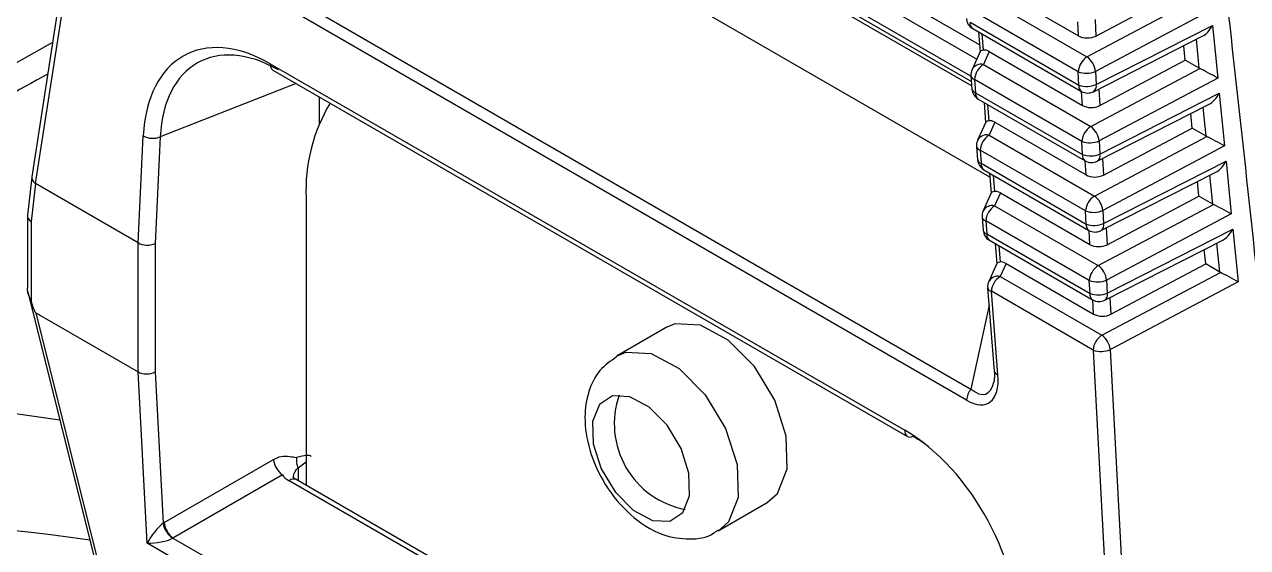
# Model space of a CAD drawing. Extents: x 17.1 to 113.1, y 3.8 to 84.5.
# Drawn here: x 80.611 to 81.578, y 69.484 to 69.897 of the extents above; entities that cross this region are included whole.
import ezdxf

# ---------------------------------------------------------------- set-up
doc = ezdxf.new("R2010")
doc.units = 0
doc.header["$MEASUREMENT"] = 0
doc.layers.add('OBJECT', color=7, linetype='CONTINUOUS')

msp = doc.modelspace()

# ---------------------------------------------------------------- linework, layer by layer
at = {"layer": 'OBJECT'}
for p, q in [((80.93072, 70.12016), (81.36418, 69.86993)), ((81.35958, 69.85633), (80.91647, 70.11213)), ((81.3663, 69.88113), (80.96975, 70.11006)), ((80.91606, 70.1085), (81.3599, 69.85228)), ((80.91917, 70.10332), (81.36018, 69.84873)), ((80.66629, 70.09928), (80.61635, 69.77677)), ((80.66911, 70.0941), (80.61916, 69.77151)), ((81.37457, 69.77648), (80.92426, 70.03644)), ((80.76428, 69.95248), (81.35961, 69.6088)), ((81.35609, 69.60012), (80.76075, 69.9438)), ((81.36966, 69.93168), (81.44477, 69.88831)), ((81.36504, 69.92146), (81.4514, 69.8716)), ((81.4585, 69.88816), (81.52383, 69.92278)), ((81.4444, 69.85983), (81.35804, 69.90968)), ((81.4514, 69.8716), (81.53539, 69.91613)), ((81.54945, 69.90863), (81.4581, 69.86021)), ((81.35888, 69.89908), (81.44496, 69.84938)), ((81.44477, 69.88831), (81.44418, 69.89928)), ((81.4578, 69.90122), (81.4585, 69.88816)), ((81.36094, 69.89406), (81.44702, 69.84437)), ((81.36548, 69.89144), (81.36674, 69.87559)), ((81.36829, 69.88982), (81.36931, 69.87696)), ((81.45656, 69.84412), (81.54264, 69.88791)), ((81.45866, 69.84976), (81.55065, 69.89656)), ((81.55065, 69.89656), (81.55483, 69.8549)), ((80.63281, 69.88306), (80.0763, 69.57061)), ((81.52921, 69.86905), (81.52806, 69.88049)), ((81.54026, 69.86267), (81.53797, 69.88553)), ((81.36682, 69.87578), (81.36041, 69.86157)), ((81.37407, 69.8758), (81.36946, 69.86559)), ((81.37407, 69.8758), (81.44772, 69.83329)), ((81.46145, 69.83313), (81.52921, 69.86905)), ((81.54026, 69.86267), (81.52921, 69.86905)), ((80.80514, 69.86617), (81.30718, 69.57635)), ((80.8072, 69.86116), (81.30924, 69.57134)), ((81.36946, 69.86559), (81.45435, 69.81658)), ((81.44496, 69.84938), (81.4444, 69.85983)), ((81.45435, 69.81658), (81.54077, 69.86239)), ((81.4581, 69.86021), (81.45866, 69.84976)), ((80.8257, 69.85048), (80.7181, 69.80835)), ((81.35955, 69.85667), (81.36038, 69.84611)), ((81.44735, 69.8048), (81.36246, 69.85381)), ((81.36246, 69.85381), (81.36329, 69.84326)), ((81.55483, 69.8549), (81.46105, 69.80518)), ((80.84415, 69.81923), (80.84415, 69.83983)), ((81.36329, 69.84326), (81.4479, 69.79441)), ((81.44772, 69.83329), (81.44713, 69.84431)), ((81.46074, 69.84625), (81.46145, 69.83313)), ((81.4616, 69.79479), (81.55604, 69.84283)), ((81.55604, 69.84283), (81.56021, 69.80116)), ((81.36535, 69.83824), (81.44997, 69.7894)), ((81.3699, 69.83562), (81.37115, 69.81972)), ((81.37271, 69.834), (81.37373, 69.82109)), ((81.4595, 69.78914), (81.54803, 69.83418)), ((81.54564, 69.80894), (81.54335, 69.8318)), ((81.37124, 69.81991), (81.36482, 69.8057)), ((81.37849, 69.81993), (81.37387, 69.80971)), ((81.37849, 69.81993), (81.45067, 69.77827)), ((81.53459, 69.81532), (81.53344, 69.82676)), ((81.46439, 69.77811), (81.53459, 69.81532)), ((81.54564, 69.80894), (81.53459, 69.81532)), ((80.7005, 69.72455), (80.70461, 69.80913)), ((80.7181, 69.80835), (80.714, 69.724)), ((81.36397, 69.8008), (81.3648, 69.79029)), ((81.37387, 69.80971), (81.45729, 69.76156)), ((81.4479, 69.79441), (81.44735, 69.8048)), ((81.45729, 69.76156), (81.54616, 69.80866)), ((81.46105, 69.80518), (81.4616, 69.79479)), ((81.56021, 69.80116), (81.464, 69.75016)), ((81.4503, 69.74978), (81.36687, 69.79794)), ((81.36687, 69.79794), (81.3677, 69.78744)), ((81.46369, 69.79127), (81.46439, 69.77811)), ((81.3677, 69.78744), (81.45085, 69.73944)), ((81.36977, 69.78242), (81.45291, 69.73442)), ((81.45067, 69.77827), (81.45007, 69.78934)), ((81.46455, 69.73982), (81.56142, 69.7891)), ((81.56142, 69.7891), (81.56559, 69.74743)), ((80.61633, 69.77661), (80.6129, 69.74632)), ((80.61921, 69.77149), (80.61581, 69.74146)), ((80.7005, 69.72455), (80.61921, 69.77149)), ((81.37431, 69.7798), (81.37557, 69.76385)), ((81.37712, 69.77818), (81.37814, 69.76522)), ((81.46244, 69.73417), (81.55341, 69.78044)), ((81.53997, 69.76158), (81.53883, 69.77303)), ((81.55102, 69.7552), (81.54873, 69.77807)), ((81.37566, 69.76404), (81.36924, 69.74983)), ((81.38291, 69.76406), (81.37829, 69.75384)), ((81.38291, 69.76406), (81.45361, 69.72324)), ((81.46734, 69.72308), (81.53997, 69.76158)), ((81.55102, 69.7552), (81.53997, 69.76158)), ((80.83349, 69.76004), (80.83349, 69.53269)), ((81.37829, 69.75384), (81.46024, 69.70653)), ((81.46024, 69.70653), (81.55154, 69.75493)), ((80.61288, 69.7459), (80.61288, 69.68856)), ((81.36838, 69.74492), (81.36921, 69.73447)), ((81.45324, 69.69476), (81.37129, 69.74207)), ((81.37129, 69.74207), (81.37212, 69.73161)), ((81.45085, 69.73944), (81.4503, 69.74978)), ((81.464, 69.75016), (81.46455, 69.73982)), ((81.56559, 69.74743), (81.46694, 69.69514)), ((80.61581, 69.74146), (80.61581, 69.67814)), ((81.45361, 69.72324), (81.45302, 69.73436)), ((81.46663, 69.7363), (81.46734, 69.72308)), ((81.46749, 69.68484), (81.5668, 69.73536)), ((81.5668, 69.73536), (81.57098, 69.6937)), ((80.7005, 69.72455), (80.7005, 69.72455)), ((80.7005, 69.62249), (80.7005, 69.72455)), ((80.714, 69.724), (80.714, 69.62237)), ((81.37212, 69.73161), (81.45379, 69.68446)), ((81.37418, 69.7266), (81.45586, 69.67945)), ((81.37872, 69.72398), (81.37999, 69.70797)), ((81.46539, 69.6792), (81.55879, 69.72671)), ((81.55641, 69.70147), (81.55412, 69.72433)), ((81.38153, 69.72236), (81.38256, 69.70935)), ((81.54536, 69.70785), (81.54421, 69.71929)), ((81.38007, 69.70817), (81.37366, 69.69396)), ((81.38732, 69.70819), (81.38271, 69.69797)), ((81.38732, 69.70819), (81.45656, 69.66822)), ((81.47029, 69.66806), (81.54536, 69.70785)), ((81.55641, 69.70147), (81.54536, 69.70785)), ((81.38271, 69.69797), (81.46319, 69.65151)), ((81.45379, 69.68446), (81.45324, 69.69476)), ((81.46319, 69.65151), (81.55692, 69.70119)), ((81.46694, 69.69514), (81.46749, 69.68484)), ((81.57098, 69.6937), (81.46989, 69.64011)), ((80.61328, 69.68573), (80.68234, 69.4096)), ((81.3728, 69.68905), (81.37801, 69.6231)), ((81.38092, 69.62024), (81.37571, 69.68619)), ((81.45619, 69.63973), (81.37571, 69.68619)), ((81.37388, 69.67536), (81.35961, 69.6088)), ((81.45656, 69.66822), (81.45596, 69.67939)), ((81.46958, 69.68133), (81.47029, 69.66806)), ((80.61952, 69.66924), (80.68459, 69.40906)), ((80.61952, 69.66924), (80.7005, 69.62249)), ((81.11841, 69.65767), (81.07952, 69.63522)), ((81.45619, 69.63973), (81.47561, 69.2771)), ((81.4893, 69.27771), (81.46989, 69.64011)), ((80.70761, 69.48687), (80.7005, 69.62249)), ((80.7005, 69.62249), (80.7005, 69.62249)), ((80.714, 69.62237), (80.72027, 69.50273)), ((81.37801, 69.6232), (81.37801, 69.6231)), ((80.7211, 69.50323), (80.80764, 69.55319)), ((80.83349, 69.55107), (80.8271, 69.54629)), ((80.81468, 69.54099), (80.72814, 69.49103)), ((80.8271, 69.54629), (80.8271, 69.53638)), ((81.39223, 69.20602), (80.81996, 69.53638)), ((81.39204, 69.21025), (80.82557, 69.53726)), ((81.15951, 69.49665), (81.1984, 69.51911)), ((80.72814, 69.49103), (81.39259, 69.10746)), ((81.40023, 69.08703), (80.70761, 69.48687))]:
    msp.add_line(p, q, dxfattribs=at)
at = {"layer": 'OBJECT', "flags": 128}
for points in [[(81.20433, 69.60002), (81.18819, 69.62673), (81.16752, 69.6476), (81.14546, 69.65945), (81.12537, 69.66049), (81.11841, 69.65767)], [(81.07915, 69.63501), (81.08648, 69.63804), (81.10657, 69.637), (81.12863, 69.62515), (81.1493, 69.60428), (81.16543, 69.57757)], [(81.06702, 69.54586), (81.07812, 69.5275), (81.09233, 69.51316), (81.1075, 69.50501), (81.12131, 69.5043), (81.13166, 69.51113), (81.13698, 69.52447), (81.13645, 69.54229), (81.13017, 69.56186), (81.11907, 69.58022), (81.10486, 69.59457), (81.0897, 69.60272), (81.07589, 69.60343), (81.06553, 69.5966), (81.06021, 69.58326), (81.06074, 69.56544), (81.06702, 69.54586)], [(81.1984, 69.51911), (81.20649, 69.52623), (81.21423, 69.54564), (81.21347, 69.57155), (81.20433, 69.60002)], [(81.16543, 69.57757), (81.17458, 69.5491), (81.17534, 69.52318), (81.1676, 69.50378), (81.15975, 69.4968)]]:
    msp.add_lwpolyline(points, dxfattribs=at)
at = {"layer": 'OBJECT'}
for centre, radius, start, end in [((81.36594, 69.90272), 0.01, 184.51975, 240.00269), ((81.36381, 69.89818), 0.00502, 169.63908, 235.05983), ((81.45985, 69.85861), 0.0155, 123.05024, 175.49298), ((81.44177, 69.85827), 0.01645, 6.76354, 54.14598), ((80.81013, 69.86529), 0.00506, 169.98739, 234.70901), ((81.36952, 69.85746), 0.01, 155.69289, 184.51975), ((81.36759, 69.85758), 0.00822, 76.86974, 150.95138), ((81.37791, 69.85259), 0.0155, 123.05002, 175.49372), ((81.45078, 69.87716), 0.01847, 249.80528, 293.37094), ((81.36334, 69.85762), 0.00391, 194.04124, 256.95046), ((81.45006, 69.84855), 0.00517, 170.69841, 234.0005), ((81.45133, 69.86672), 0.01847, 249.80523, 293.3716), ((81.45356, 69.84845), 0.00527, 304.69415, 14.4263), ((81.37035, 69.8469), 0.01, 184.51975, 240.00269), ((81.36417, 69.84706), 0.00391, 194.04791, 256.94378), ((81.36823, 69.84235), 0.00502, 169.63905, 235.05986), ((81.45202, 69.85303), 0.01, 240.00269, 296.96265), ((80.96779, 69.76598), 0.13443, 149.09028, 182.53499), ((81.37201, 69.80171), 0.00822, 76.87017, 150.95091), ((81.4628, 69.80359), 0.0155, 123.05002, 175.49372), ((81.44471, 69.80325), 0.01645, 6.76526, 54.14527), ((80.71221, 69.82353), 0.01628, 242.1938, 291.21701), ((81.37394, 69.80158), 0.01, 155.69289, 184.51975), ((81.36776, 69.80174), 0.00391, 194.04689, 256.94467), ((81.38233, 69.79672), 0.0155, 123.04947, 175.49377), ((81.45372, 69.82214), 0.01847, 249.80474, 293.37148), ((81.453, 69.79358), 0.00517, 170.69842, 234.00049), ((81.45428, 69.81174), 0.01847, 249.80529, 293.37147), ((81.4565, 69.79348), 0.00527, 304.69462, 14.42537), ((81.37477, 69.79108), 0.01, 184.51975, 240.00269), ((81.36859, 69.79124), 0.00391, 194.04687, 256.94462), ((81.37264, 69.78653), 0.00502, 169.63928, 235.05962), ((81.45497, 69.79806), 0.01, 240.00269, 296.96265), ((81.46575, 69.74856), 0.0155, 123.04947, 175.49377), ((81.44766, 69.74822), 0.01645, 6.76356, 54.14597), ((81.37642, 69.74584), 0.00822, 76.86965, 150.95146), ((81.38675, 69.74085), 0.0155, 123.05062, 175.49263), ((81.37835, 69.74571), 0.01, 155.69289, 184.51975), ((81.37217, 69.74587), 0.00391, 194.04707, 256.94465), ((81.45667, 69.76711), 0.01847, 249.80471, 293.37154), ((81.37918, 69.73526), 0.01, 184.51975, 240.00269), ((81.373, 69.73542), 0.00391, 194.04706, 256.94467), ((81.45595, 69.7386), 0.00517, 170.69866, 234.00025), ((81.45722, 69.75677), 0.01847, 249.80524, 293.37149), ((81.45791, 69.74308), 0.01, 240.00269, 296.96265), ((81.45944, 69.7385), 0.00527, 304.69449, 14.42547), ((81.37705, 69.73071), 0.00502, 169.63906, 235.05985), ((81.4687, 69.69354), 0.0155, 123.05062, 175.49263), ((81.45061, 69.6932), 0.01645, 6.76529, 54.14526), ((81.38277, 69.68984), 0.01, 155.69289, 184.51975), ((81.38084, 69.68996), 0.00822, 76.87023, 150.95089), ((81.39116, 69.68498), 0.0155, 123.0495, 175.49375), ((81.45962, 69.71209), 0.01847, 249.80525, 293.37148), ((81.37659, 69.69), 0.00391, 194.04683, 256.94466), ((81.45889, 69.68363), 0.00517, 170.69846, 234.00045), ((81.46017, 69.7018), 0.01847, 249.80524, 293.37149), ((81.46239, 69.68353), 0.00527, 304.69399, 14.42598), ((81.46085, 69.68811), 0.01, 240.00269, 296.96265), ((81.47164, 69.63851), 0.0155, 123.0495, 175.49375), ((81.45355, 69.63817), 0.01645, 6.76418, 54.14533), ((81.46256, 69.65706), 0.01847, 249.80474, 293.37151), ((81.3818, 69.62405), 0.00391, 194.04715, 256.94455), ((81.37166, 69.59884), 0.01563, 140.45014, 175.32036), ((80.42978, 68.17606), 1.42371, 81.56439, 103.15521), ((81.14621, 69.58135), 0.06887, 160.7331, 259.26151), ((81.31217, 69.57547), 0.00506, 169.98739, 234.70901), ((81.31128, 69.5755), 0.00463, 243.94625, 300.50605), ((80.82587, 69.55559), 0.01839, 187.47496, 232.52504), ((80.8395, 69.55274), 0.0137, 171.48326, 190.45902), ((80.81515, 69.54516), 0.01201, 5.4296, 25.1023), ((80.82343, 69.53257), 0.00516, 65.49237, 132.35714), ((80.46245, 68.11469), 1.38912, 81.72411, 102.27282), ((80.73961, 69.50649), 0.0197, 190.99464, 232.78743), ((80.73933, 69.50563), 0.01839, 187.47496, 232.52504)]:
    msp.add_arc(centre, radius, start, end, dxfattribs=at)
for centre, major_axis, ratio, start_param, end_param in [((80.80039, 69.75296), (-0.06254, 0.12019), 0.605304, 5.523565, 7.086765), ((80.80745, 69.7566), (-0.05895, 0.11083), 0.607467, 5.51781, 7.08101), ((81.4518, 69.89251), (0.01001, 0.00003), 0.586595, 3.931599, 5.443681), ((81.54402, 69.89983), (0.00673, 0.01231), 0.526975, 3.797917, 4.735053), ((81.37691, 69.87382), (0.01015, -0.00177), 0.278097, 2.464366, 3.212944), ((81.37395, 69.86727), (-0.00628, 0.00905), 0.580609, 5.394404, 6.012137), ((81.54732, 69.86683), (0.01003, 0.00001), 0.582929, 3.93067, 4.00077), ((81.54819, 69.85816), (0.01062, -0.00569), 0.026892, 0.909875, 2.358211), ((81.5494, 69.8461), (0.00673, 0.01231), 0.526975, 3.797917, 4.735053), ((81.45475, 69.83748), (0.01001, 0.00003), 0.586595, 3.931599, 5.443681), ((81.38133, 69.81794), (0.01015, -0.00177), 0.278097, 2.464366, 3.212944), ((81.37837, 69.8114), (-0.00628, 0.00905), 0.580609, 5.394404, 6.012137), ((81.5527, 69.8131), (0.01003, 0.00001), 0.582929, 3.93067, 4.00077), ((81.55357, 69.80443), (0.01062, -0.00569), 0.026892, 0.909875, 2.358211), ((81.55478, 69.79236), (0.00673, 0.01231), 0.526975, 3.797917, 4.735053), ((80.62625, 69.77537), (0.00991, -0.00133), 0.627377, 3.128787, 4.002453), ((80.64272, 69.92072), (0.02337, 0.14928), 0.050801, 3.115639, 3.121993), ((81.4577, 69.78246), (0.01001, 0.00003), 0.586595, 3.931599, 5.443681), ((81.38574, 69.76207), (0.01015, -0.00177), 0.278097, 2.464366, 3.212944), ((81.38279, 69.75553), (-0.00628, 0.00905), 0.580609, 5.394404, 6.012137), ((81.55809, 69.75936), (0.01003, 0.00001), 0.582929, 3.93067, 4.00077), ((81.55896, 69.7507), (0.01062, -0.00569), 0.026892, 0.909875, 2.358211), ((80.62288, 69.74555), (0.00999, -0.00056), 0.611383, 3.107087, 3.961496), ((81.56016, 69.73863), (0.00673, 0.01231), 0.526975, 3.797917, 4.735053), ((80.70757, 69.72842), (0.01, -0.00024), 0.563161, 3.940654, 5.424184), ((81.46064, 69.72743), (0.01001, 0.00003), 0.586595, 3.931599, 5.443681), ((81.39016, 69.7062), (0.01015, -0.00177), 0.278097, 2.464366, 3.212944), ((81.3872, 69.69966), (-0.00628, 0.00905), 0.580609, 5.394404, 6.012137), ((81.56347, 69.70563), (0.01003, 0.00001), 0.582929, 3.93067, 4.00077), ((81.56434, 69.69696), (0.01062, -0.00569), 0.026892, 0.909875, 2.358211), ((80.58504, 69.83985), (-0.0347, 0.17066), 0.036347, 2.808788, 3.109458), ((81.46359, 69.67241), (0.01001, 0.00003), 0.586595, 3.931599, 5.443681), ((80.70757, 69.62679), (0.01, 0.00026), 0.591308, 3.911511, 5.395041), ((81.34748, 69.64604), (-0.02592, 0.04826), 0.443439, 2.520069, 3.931595), ((81.35454, 69.64969), (-0.01696, 0.04462), 0.376367, 2.565584, 3.668339), ((81.30186, 69.46346), (-0.06232, 0.11985), 0.60894, 3.957684, 5.520884), ((81.30892, 69.46711), (-0.05737, 0.11115), 0.603746, 5.381332, 5.522499), ((80.72793, 69.49079), (0.10985, 0.06441), 0.111287, 0.033531, 0.407542), ((80.83763, 69.54837), (0.02497, 0.00208), 0.625176, 3.497121, 3.875055), ((80.83825, 69.54059), (0.01493, 0.00221), 0.653323, 2.311991, 3.041267), ((80.71467, 69.49139), (0.00896, 0.01244), 0.233872, 0.620161, 2.103819), ((80.72244, 69.48762), (0.01142, 0.01647), 0.62527, 0.924529, 0.978609), ((80.71467, 69.49139), (0.0154, 0.00204), 0.262149, 4.20155, 5.685209), ((80.72887, 69.48319), (0.00655, 0.00768), 0.666013, 0.9947, 1.04878)]:
    msp.add_ellipse(centre, major_axis=major_axis, ratio=ratio, start_param=start_param, end_param=end_param, dxfattribs=at)
for points, knots in [([(81.52875, 70.2046), (81.52932, 70.19971), (81.53219, 70.17529), (81.54419, 70.07265), (81.56712, 69.87506), (81.58617, 69.69616), (81.59685, 69.59587)], [0, 0, 0, 0, 0.024148, 0.120739, 0.507103, 1, 1, 1, 1]), ([(80.62894, 69.85804), (80.58165, 69.83183), (80.47041, 69.77019), (80.29598, 69.6717), (80.16916, 69.59884), (80.10576, 69.5624)], [0, 0, 0, 0, 0.269928, 0.634964, 1, 1, 1, 1]), ([(80.61581, 69.67814), (80.61528, 69.67971), (80.61438, 69.68238), (80.61305, 69.68596), (80.61299, 69.68778), (80.61296, 69.68857)], [0, 0, 0, 0, 0.447485, 0.758489, 1, 1, 1, 1]), ([(81.07922, 69.63433), (81.07446, 69.63104), (81.06448, 69.62414), (81.05614, 69.60667), (81.05297, 69.58539), (81.057, 69.55979), (81.06945, 69.53232), (81.08952, 69.50803), (81.11295, 69.49299), (81.13601, 69.4893), (81.15219, 69.49145), (81.15834, 69.49659), (81.1595, 69.49756)], [0, 0, 0, 0, 0.081426, 0.170506, 0.267606, 0.38442, 0.513464, 0.643788, 0.782754, 0.886131, 0.978583, 1, 1, 1, 1]), ([(81.37801, 69.6231), (81.37812, 69.62016), (81.37826, 69.61642), (81.37757, 69.61436), (81.37742, 69.61392)], [0, 0, 0, 0, 0.786238, 1, 1, 1, 1]), ([(80.80764, 69.55319), (80.80969, 69.55416), (80.81428, 69.55631), (80.82017, 69.55553), (80.82413, 69.55501), (80.82595, 69.55477)], [0, 0, 0, 0, 0.305419, 0.682483, 1, 1, 1, 1]), ([(80.82557, 69.53726), (80.82485, 69.53778), (80.82335, 69.53885), (80.82324, 69.53936), (80.82325, 69.53936), (80.82325, 69.53936)], [0, 0, 0, 0, 0.429281, 0.88433, 1, 1, 1, 1])]:
    msp.add_open_spline(points, degree=3, knots=knots, dxfattribs=at)

doc.saveas('drawing.dxf')
